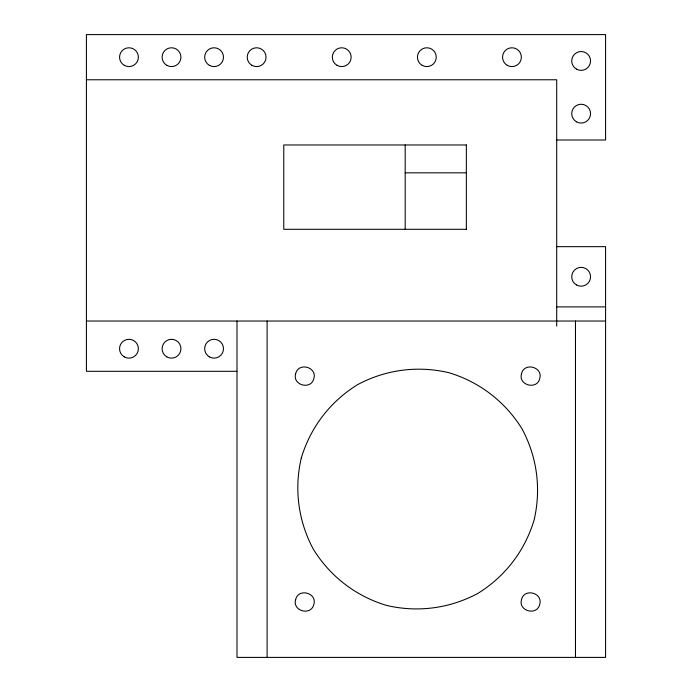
<?xml version="1.0" encoding="UTF-8"?>
<svg xmlns="http://www.w3.org/2000/svg" width="692" height="692" viewBox="0 0 692 692"><rect width="100%" height="100%" fill="white"/><g stroke="black" fill="none" stroke-linecap="round" stroke-linejoin="round"><path stroke-width="1.04" d="M86.413 79.77L556.705 79.77L556.705 326.122M556.705 140.009L605.587 140.009L605.587 34.6L86.413 34.6L86.413 371.301L236.993 371.301M466.417 144.974L283.772 144.974L283.772 229.303L466.434 229.303M405.183 172.836L466.434 172.836M556.705 246.655L605.587 246.655L605.587 657.4L236.993 657.4L236.993 321.036M556.705 306.885L605.587 306.885M86.413 321.036L605.587 321.036M575.476 321.036L575.476 657.4M466.356 144.974L466.356 229.303M405.183 144.974L405.183 229.303M267.103 321.036L267.103 657.4M295.657 373.68C292.093 385.236 311.158 390.349 313.839 378.55C317.412 366.994 298.347 361.881 295.657 373.68M301.331 457.87C294.005 489.019 298.226 521.093 313.364 549.284C330.214 576.488 355.87 596.175 386.508 605.413C417.657 612.731 449.722 608.51 477.921 593.373C505.117 576.531 524.813 550.867 534.042 520.228C541.369 489.08 537.148 457.014 522.01 428.815C505.16 401.62 479.504 381.923 448.866 372.694C417.717 365.367 385.643 369.589 357.453 384.726C330.248 401.576 310.561 427.232 301.331 457.87M295.657 599.549C292.093 611.105 311.158 616.217 313.839 604.419C317.412 592.862 298.347 587.75 295.657 599.549M521.534 373.68C517.962 385.236 537.027 390.349 539.708 378.55C543.281 366.994 524.216 361.881 521.534 373.68M521.534 599.549C517.962 611.105 537.027 616.217 539.708 604.419C543.281 592.862 524.216 587.75 521.534 599.549M576.436 284.922A9.411 9.411 0 0 0 590.553 276.774A9.411 9.411 0 0 0 576.436 268.626A9.411 9.411 0 0 0 576.436 284.922M576.436 69.105A9.411 9.411 0 0 0 590.553 60.948A9.411 9.411 0 0 0 576.436 52.8A9.411 9.411 0 0 0 576.436 69.105M337.03 65.333A9.411 9.411 0 0 0 351.147 57.185A9.411 9.411 0 0 0 337.03 49.037A9.411 9.411 0 0 0 337.03 65.333M251.923 65.333A9.411 9.411 0 0 0 266.039 57.185A9.411 9.411 0 0 0 251.923 49.037A9.411 9.411 0 0 0 251.923 65.333M209.365 65.333A9.411 9.411 0 0 0 223.481 57.185A9.411 9.411 0 0 0 209.365 49.037A9.411 9.411 0 0 0 209.365 65.333M166.815 65.333A9.411 9.411 0 0 0 180.932 57.185A9.411 9.411 0 0 0 166.815 49.037A9.411 9.411 0 0 0 166.815 65.333M124.257 65.333A9.411 9.411 0 0 0 138.374 57.185A9.411 9.411 0 0 0 124.257 49.037A9.411 9.411 0 0 0 124.257 65.333M507.245 65.333A9.411 9.411 0 0 0 521.361 57.185A9.411 9.411 0 0 0 507.245 49.037A9.411 9.411 0 0 0 507.245 65.333M422.137 65.333A9.411 9.411 0 0 0 436.254 57.185A9.411 9.411 0 0 0 422.137 49.037A9.411 9.411 0 0 0 422.137 65.333M576.436 121.801A9.411 9.411 0 0 0 590.553 113.652A9.411 9.411 0 0 0 576.436 105.504A9.411 9.411 0 0 0 576.436 121.801M166.815 356.864A9.411 9.411 0 0 0 180.932 348.716A9.411 9.411 0 0 0 166.815 340.559A9.411 9.411 0 0 0 166.815 356.864M124.257 356.864A9.411 9.411 0 0 0 138.374 348.716A9.411 9.411 0 0 0 124.257 340.559A9.411 9.411 0 0 0 124.257 356.864M209.365 356.864A9.411 9.411 0 0 0 223.481 348.716A9.411 9.411 0 0 0 209.365 340.559A9.411 9.411 0 0 0 209.365 356.864"/></g></svg>
